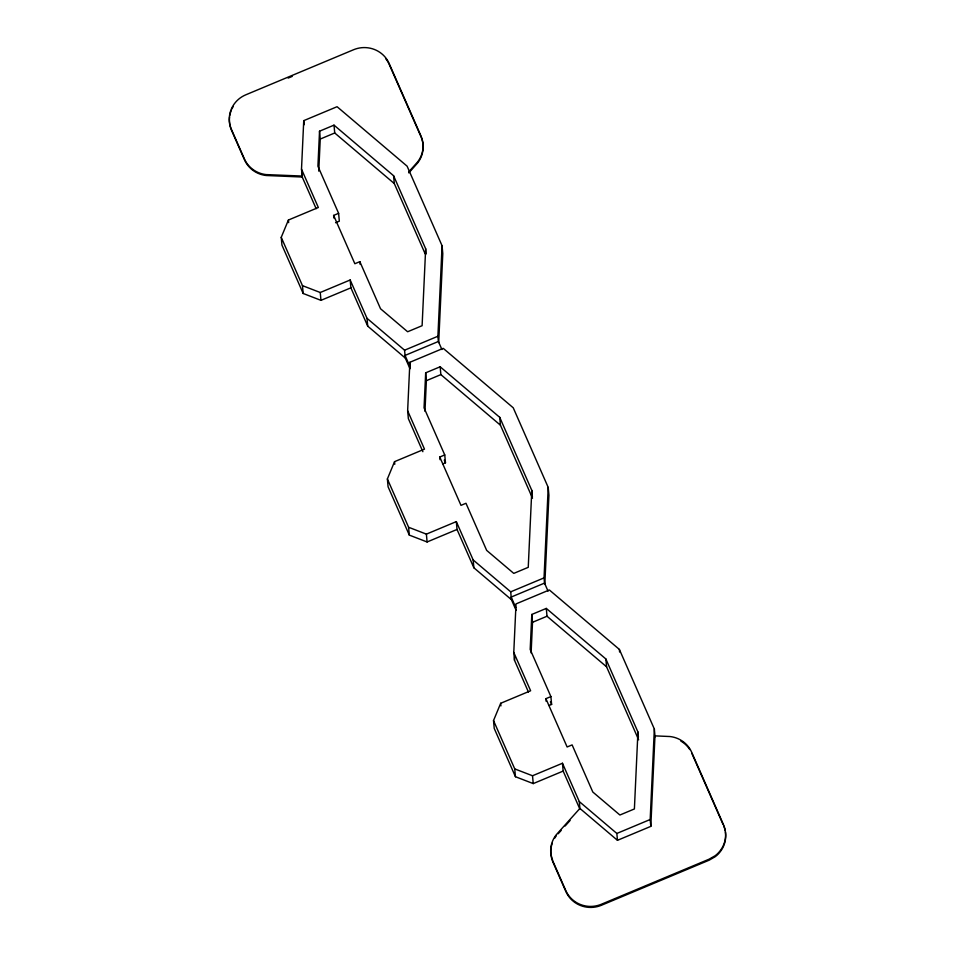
<?xml version="1.0" encoding="UTF-8"?>
<svg xmlns="http://www.w3.org/2000/svg" width="955" height="955" viewBox="0 0 955 955"><rect width="100%" height="100%" fill="white"/><g stroke="black" fill="none" stroke-linecap="round" stroke-linejoin="round"><path stroke-width="1.43" d="M316.153 208.679L302.222 177.021L301.505 169.178L303.738 120.652L337.079 106.709L407.105 166.17L442.07 245.757L442.786 253.6L438.691 342.606M302.269 173.094L302.126 176.042L266.063 174.586A27.11 26.31 -5.2 0 1 244.396 158.888L231.444 129.414A27.11 26.31 -5.2 0 1 245.781 94.82L353.577 49.732A27.11 26.31 -5.2 0 1 389.127 63.46L420.904 135.789A27.11 26.322 -5.2 0 1 417.622 161.944L408.716 171.912M426.133 253.958L425.655 248.73L393.579 175.72L334.011 125.141L319.531 131.205L317.92 166.218L338.619 213.323L339.323 221.166L335.587 222.73M318.767 171.136L320.247 139.048L319.531 131.205M422.874 451.691L408.358 418.648L407.642 410.805L409.874 362.279L443.216 348.336L513.241 407.797L548.206 487.396L548.922 495.227L544.827 584.245M425.655 248.73L422.11 325.703L407.63 331.755L380.532 308.752L359.844 261.646L354.854 263.735L333.629 215.412L338.619 213.323M532.389 496.887L531.792 490.357L499.728 417.347L440.16 366.78L425.667 372.832L424.056 407.845L444.755 454.95L445.472 462.793L442.977 463.832M424.975 411.307L426.384 380.675L425.667 372.832M441.914 349.53L438.381 341.484L437.903 336.256L442.07 245.757M528.425 691.993L514.494 660.275L513.778 652.432L516.01 603.906L549.352 589.963L619.377 649.424L654.342 729.023L655.058 736.854M514.494 660.275L514.626 657.338M531.792 490.357L528.246 567.33L513.766 573.394L486.668 550.39L465.98 503.273L460.99 505.362L439.766 457.039L444.755 454.95M638.406 737.212L637.928 731.984L605.864 658.974L546.296 608.407L531.804 614.459L530.192 649.472L550.892 696.589L551.608 704.42L549.113 705.47M531.111 652.934L532.52 622.302L531.804 614.459M548.063 591.169L544.517 583.111L544.04 577.882L548.206 487.396M637.928 731.984L634.395 808.957L619.902 815.021L592.804 792.017L572.117 744.9L567.127 746.989L545.902 698.666L550.892 696.589M650.809 826.373L654.975 735.875L670.016 736.532A27.11 26.322 -5 0 1 691.683 752.242L723.46 824.631A27.11 26.31 -5.2 0 1 715.223 855.692L709.123 859.178L601.352 904.266A27.11 26.31 -5.2 0 1 565.79 890.538L552.838 861.064L550.94 854.45A27.11 26.31 -5.2 0 1 556.12 834.921L579.912 808.431L617.467 840.316L650.809 826.373L650.176 819.509L654.342 729.023M281.236 237.329L302.46 285.641L320.247 292.505L350.175 279.982L350.891 287.825L320.964 300.348L303.177 293.483L281.952 245.101L281.236 237.329L288.41 220.032L318.337 207.51L301.505 169.178M387.384 478.956L408.609 527.267L426.384 534.132L456.323 521.609L457.027 529.452L427.1 541.974L409.313 535.11L388.088 486.787L387.384 478.956L394.546 461.659L424.486 449.137L407.642 410.805M493.52 720.583L514.745 768.906L532.52 775.758L562.459 763.248L563.163 771.079L533.236 783.589L515.449 776.725L494.224 728.414L493.52 720.583L500.683 703.286L530.622 690.763L513.778 652.432M408.812 172.891L417.705 162.863A27.11 26.322 -5.2 0 0 420.988 136.72L389.222 64.427A27.11 26.31 -5.2 0 0 385.617 58.53M558.198 833.751L561.17 830.432M565.133 826.003L570.087 820.476M320.247 139.048L334.728 132.984L394.296 183.563L425.178 253.863M350.175 279.982L367.018 318.313L404.574 350.199L437.903 336.256M438.381 341.484L405.051 355.427L410.352 367.508M426.384 380.675L440.864 374.611L500.432 425.19L532.508 498.2M456.323 521.609L473.155 559.94L510.71 591.825L544.04 577.882M544.517 583.111L511.188 597.054L515.903 607.786M532.52 622.302L547.012 616.238L606.58 666.817L638.644 739.827M562.459 763.248L579.291 801.567L616.846 833.452L650.176 819.509M288.171 78.083L292.254 76.376M302.222 177.021L266.147 175.505A27.11 26.31 -5.2 0 1 244.48 159.795L231.54 130.358A27.11 26.31 -5.2 0 1 229.57 116.88M350.891 287.825L367.723 326.156L405.29 358.041L410.005 368.773M457.027 529.452L473.871 567.783L511.426 599.668L516.142 610.4M691.766 753.22L722.959 824.225M444.29 460.107L445.472 462.793M550.426 701.734L551.608 704.42M563.163 771.079L580.007 809.41L579.291 801.567M619.377 649.424L619.616 652.038M605.864 658.974L606.58 666.817M616.846 833.452L617.467 840.316M546.296 608.407L547.012 616.238M545.902 698.666L546.141 701.28M499.728 417.347L500.432 425.19M532.52 775.758L533.236 783.589M510.71 591.825L511.426 599.668M514.745 768.906L515.449 776.725M500.683 703.286L500.921 705.9M473.155 559.94L473.871 567.783M440.16 366.78L440.864 374.611M439.766 457.039L440.004 459.653M426.384 534.132L427.1 541.974M393.579 175.72L394.296 183.563M409.874 362.279L410.113 364.894M404.574 350.199L405.29 358.041M408.609 527.267L409.313 535.11M394.546 461.659L394.785 464.273M367.018 318.313L367.723 326.156M359.844 261.646L360.083 264.26M334.011 125.141L334.728 132.984M333.629 215.412L333.868 218.026M320.247 292.505L320.964 300.348M303.738 120.652L304.12 124.771M302.46 285.641L303.177 293.483M288.41 220.032L288.649 222.622M680.772 741.008A27.11 26.322 -5 0 1 689.797 749.556M725.442 832.175A27.11 26.31 -5.2 0 1 715.307 856.635L709.219 860.157L601.435 905.268A27.11 26.31 -5.2 0 1 565.873 891.54L552.933 862.102A27.11 26.31 -5.2 0 1 552.241 843.253M723.556 825.562A27.11 26.31 -5.2 0 1 725.215 830.826M229.785 115.531A27.11 26.31 -5.2 0 1 231.337 110.219M231.898 108.966A27.11 26.31 -5.2 0 1 233.235 106.506M554.628 838.251A27.11 26.31 -5.2 0 1 556.216 835.971"/></g></svg>
